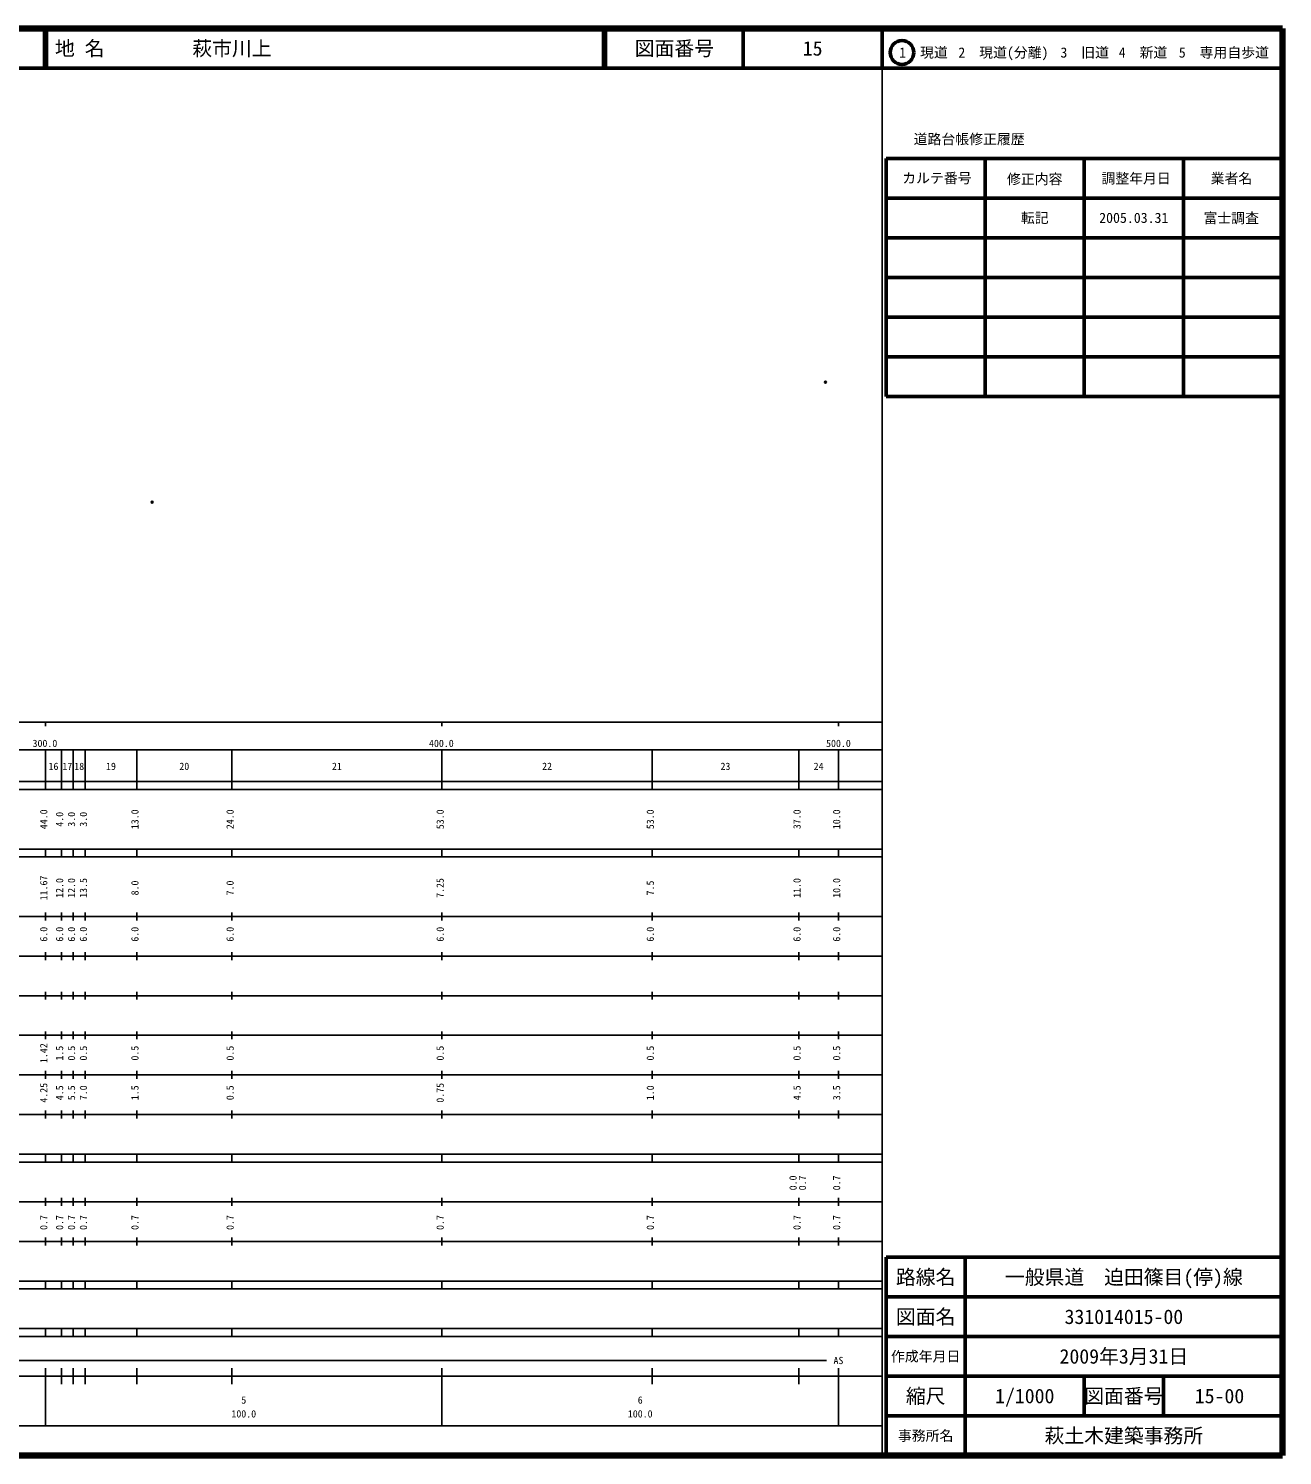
# Model space of a CAD drawing. Units: millimetres on the paper. Extents: x 40 to 680, y 20 to 380.
# Drawn here: x 363.7 to 680, y 20 to 380 of the extents above; entities that cross this region are included whole.
import ezdxf
from ezdxf.enums import TextEntityAlignment as Align

# ---------------------------------------------------------------- set-up
doc = ezdxf.new("R2010")
doc.units = ezdxf.units.MM
doc.header["$PDMODE"] = 32
doc.header["$PDSIZE"] = 0.5
doc.layers.add('M-OTRS', color=6, linetype='Continuous')
doc.layers.add('M-TTL-TXT', color=7, linetype='Continuous')
for name, color, linetype, lineweight in [('M-TTL', 2, 'Continuous', 140), ('M-TTL-BAND', 7, 'Continuous', 25), ('M-TTL-FRAM', 2, 'Continuous', 50), ('M-TTL-LINE', 7, 'Continuous', 50)]:
    doc.layers.add(name, color=color, linetype=linetype, lineweight=lineweight)
doc.styles.add('ＭＳ ゴシック', font='')
doc.styles.get('ＭＳ ゴシック').set_extended_font_data('MS Gothic')

msp = doc.modelspace()

# ---------------------------------------------------------------- linework, layer by layer
at = {"layer": 'M-OTRS'}
for p in [(564.714, 290.798), (394.873, 260.483)]:
    msp.add_point(p, dxfattribs=at)
at = {"layer": 'M-TTL'}
for p, q in [((680, 380), (40, 380)), ((680, 20), (680, 380)), ((40, 20), (680, 20))]:
    msp.add_line(p, q, dxfattribs=at)
at = {"layer": 'M-TTL-BAND'}
for p, q in [((579, 20), (579, 370)), ((40, 205), (579, 205)), ((368, 205), (368, 204)), ((468, 205), (468, 204)), ((568, 205), (568, 204)), ((68, 198), (579, 198)), ((368, 188), (368, 198)), ((372, 188), (372, 198)), ((375, 188), (375, 198)), ((378, 188), (378, 198)), ((391, 188), (391, 198)), ((415, 188), (415, 198)), ((468, 188), (468, 198)), ((521, 188), (521, 198)), ((558, 188), (558, 198)), ((568, 188), (568, 198)), ((40, 190), (579, 190)), ((40, 188), (579, 188)), ((40, 173), (579, 173)), ((368, 171), (368, 173)), ((372, 171), (372, 173)), ((375, 171), (375, 173)), ((378, 171), (378, 173)), ((391, 171), (391, 173)), ((415, 171), (415, 173)), ((468, 171), (468, 173)), ((521, 171), (521, 173)), ((558, 171), (558, 173)), ((568, 171), (568, 173)), ((40, 171), (579, 171)), ((40, 156), (579, 156)), ((368, 155), (368, 157)), ((372, 155), (372, 157)), ((375, 155), (375, 157)), ((378, 155), (378, 157)), ((391, 155), (391, 157)), ((415, 155), (415, 157)), ((468, 155), (468, 157)), ((521, 155), (521, 157)), ((558, 155), (558, 157)), ((568, 155), (568, 157)), ((46, 146), (579, 146)), ((368, 145), (368, 147)), ((372, 145), (372, 147)), ((375, 145), (375, 147)), ((378, 145), (378, 147)), ((391, 145), (391, 147)), ((415, 145), (415, 147)), ((468, 145), (468, 147)), ((521, 145), (521, 147)), ((558, 145), (558, 147)), ((568, 145), (568, 147)), ((368, 135), (368, 137)), ((372, 135), (372, 137)), ((375, 135), (375, 137)), ((378, 135), (378, 137)), ((391, 135), (391, 137)), ((415, 135), (415, 137)), ((468, 135), (468, 137)), ((521, 135), (521, 137)), ((558, 135), (558, 137)), ((568, 135), (568, 137)), ((52, 136), (579, 136)), ((46, 126), (579, 126)), ((368, 125), (368, 127)), ((372, 125), (372, 127)), ((375, 125), (375, 127)), ((378, 125), (378, 127)), ((391, 125), (391, 127)), ((415, 125), (415, 127)), ((468, 125), (468, 127)), ((521, 125), (521, 127)), ((558, 125), (558, 127)), ((568, 125), (568, 127)), ((52, 116), (579, 116)), ((368, 115), (368, 117)), ((372, 115), (372, 117)), ((375, 115), (375, 117)), ((378, 115), (378, 117)), ((391, 115), (391, 117)), ((415, 115), (415, 117)), ((468, 115), (468, 117)), ((521, 115), (521, 117)), ((558, 115), (558, 117)), ((568, 115), (568, 117)), ((46, 106), (579, 106)), ((368, 105), (368, 107)), ((372, 105), (372, 107)), ((375, 105), (375, 107)), ((378, 105), (378, 107)), ((391, 105), (391, 107)), ((415, 105), (415, 107)), ((468, 105), (468, 107)), ((521, 105), (521, 107)), ((558, 105), (558, 107)), ((568, 105), (568, 107)), ((40, 96), (579, 96)), ((40, 94), (579, 94)), ((368, 94), (368, 96)), ((372, 94), (372, 96)), ((375, 94), (375, 96)), ((378, 94), (378, 96)), ((391, 94), (391, 96)), ((415, 94), (415, 96)), ((468, 94), (468, 96)), ((521, 94), (521, 96)), ((558, 94), (558, 96)), ((568, 94), (568, 96)), ((49, 84), (579, 84)), ((368, 83), (368, 85)), ((372, 83), (372, 85)), ((375, 83), (375, 85)), ((378, 83), (378, 85)), ((391, 83), (391, 85)), ((415, 83), (415, 85)), ((468, 83), (468, 85)), ((521, 83), (521, 85)), ((558, 83), (558, 85)), ((568, 83), (568, 85)), ((40, 74), (579, 74)), ((368, 73), (368, 75)), ((372, 73), (372, 75)), ((375, 73), (375, 75)), ((378, 73), (378, 75)), ((391, 73), (391, 75)), ((415, 73), (415, 75)), ((468, 73), (468, 75)), ((521, 73), (521, 75)), ((558, 73), (558, 75)), ((568, 73), (568, 75)), ((40, 64), (579, 64)), ((40, 62), (579, 62)), ((368, 62), (368, 64)), ((372, 62), (372, 64)), ((375, 62), (375, 64)), ((378, 62), (378, 64)), ((391, 62), (391, 64)), ((415, 62), (415, 64)), ((468, 62), (468, 64)), ((521, 62), (521, 64)), ((558, 62), (558, 64)), ((568, 62), (568, 64)), ((40, 52), (579, 52)), ((368, 50), (368, 52)), ((372, 50), (372, 52)), ((375, 50), (375, 52)), ((378, 50), (378, 52)), ((391, 50), (391, 52)), ((415, 50), (415, 52)), ((468, 50), (468, 52)), ((521, 50), (521, 52)), ((558, 50), (558, 52)), ((568, 50), (568, 52)), ((40, 50), (579, 50)), ((98.5, 44), (565, 44)), ((40, 40), (579, 40)), ((368, 27.5), (368, 42)), ((372, 38), (372, 42)), ((375, 38), (375, 42)), ((378, 38), (378, 42)), ((391, 38), (391, 42)), ((415, 38), (415, 42)), ((468, 27.5), (468, 42)), ((521, 38), (521, 42)), ((558, 38), (558, 42)), ((568, 27.5), (568, 42)), ((68, 27.5), (579, 27.5))]:
    msp.add_line(p, q, dxfattribs=at)
at = {"layer": 'M-TTL-FRAM'}
for p, q in [((580, 347.197), (580, 287.197)), ((580, 347.197), (680, 347.197)), ((580, 287.197), (680, 287.197)), ((680, 70), (580, 70)), ((580, 70), (580, 20))]:
    msp.add_line(p, q, dxfattribs=at)
at = {"layer": 'M-TTL-LINE'}
for p, q in [((367.75, 380), (367.75, 370)), ((368.25, 380), (368.25, 370)), ((508.747, 380), (508.747, 370)), ((509.247, 380), (509.247, 370)), ((543.997, 380), (543.997, 370)), ((579, 380), (579, 370)), ((40, 370), (680, 370)), ((605, 347.197), (605, 287.197)), ((630, 347.197), (630, 287.197)), ((655, 347.197), (655, 287.197)), ((580, 337.197), (680, 337.197)), ((580, 327.197), (680, 327.197)), ((580, 317.197), (680, 317.197)), ((580, 307.197), (680, 307.197)), ((580, 297.197), (680, 297.197)), ((600, 70), (600, 20)), ((680, 60), (580, 60)), ((680, 50), (580, 50)), ((680, 40), (580, 40)), ((630, 40), (630, 30)), ((650, 40), (650, 30)), ((680, 30), (580, 30))]:
    msp.add_line(p, q, dxfattribs=at)
msp.add_circle((584.031, 373.958), 3, dxfattribs=at)

# ---------------------------------------------------------------- texts
at = {"layer": 'M-TTL-BAND', "style": 'ＭＳ ゴシック'}
for s, p in [('300.0', (367.844, 198.195)), ('400.0', (467.844, 198.195)), ('500.0', (568, 198.195)), ('16', (370, 192.405)), ('17', (373.5, 192.405)), ('18', (376.5, 192.405)), ('19', (384.5, 192.405)), ('20', (403, 192.405)), ('21', (441.5, 192.405)), ('22', (494.5, 192.405)), ('23', (539.5, 192.405)), ('24', (563, 192.405)), ('AS', (568, 42.5)), ('5', (418, 32.523)), ('6', (518, 32.523)), ('100.0', (418, 29.033)), ('100.0', (518, 29.033))]:
    msp.add_text(s, height=1.833, dxfattribs=at).set_placement(p, align=Align.BOTTOM_CENTER)
for s, p in [('44.0', (369, 180.5)), ('4.0', (373, 180.5)), ('3.0', (376, 180.5)), ('3.0', (379, 180.5)), ('13.0', (392, 180.5)), ('24.0', (416, 180.5)), ('53.0', (469, 180.5)), ('53.0', (522, 180.5)), ('37.0', (559, 180.5)), ('10.0', (569, 180.5)), ('11.67', (369, 163.174)), ('12.0', (373, 163.174)), ('12.0', (376, 163.174)), ('13.5', (379, 163.174)), ('8.0', (392, 163.174)), ('7.0', (416, 163.174)), ('7.25', (469, 163.174)), ('7.5', (522, 163.174)), ('11.0', (559, 163.174)), ('10.0', (569, 163.174)), ('6.0', (369, 151.5)), ('6.0', (373, 151.5)), ('6.0', (376, 151.5)), ('6.0', (379, 151.5)), ('6.0', (392, 151.5)), ('6.0', (416, 151.5)), ('6.0', (469, 151.5)), ('6.0', (522, 151.5)), ('6.0', (559, 151.5)), ('6.0', (569, 151.5)), ('1.42', (369, 121.5)), ('1.5', (373, 121.5)), ('0.5', (376, 121.5)), ('0.5', (379, 121.5)), ('0.5', (392, 121.5)), ('0.5', (416, 121.5)), ('0.5', (469, 121.5)), ('0.5', (522, 121.5)), ('0.5', (559, 121.5)), ('0.5', (569, 121.5)), ('4.25', (369, 111.5)), ('4.5', (373, 111.5)), ('5.5', (376, 111.5)), ('7.0', (379, 111.5)), ('1.5', (392, 111.5)), ('0.5', (416, 111.5)), ('0.75', (469, 111.5)), ('1.0', (522, 111.5)), ('4.5', (559, 111.5)), ('3.5', (569, 111.5)), ('0.0', (558, 88.764)), ('0.7', (560.37, 88.764)), ('0.7', (569, 88.764)), ('0.7', (369, 78.764)), ('0.7', (373, 78.764)), ('0.7', (376, 78.764)), ('0.7', (379, 78.764)), ('0.7', (392, 78.764)), ('0.7', (416, 78.764)), ('0.7', (469, 78.764)), ('0.7', (522, 78.764)), ('0.7', (559, 78.764)), ('0.7', (569, 78.764))]:
    msp.add_text(s, height=1.833, rotation=90, dxfattribs=at).set_placement(p, align=Align.BOTTOM_CENTER)
at = {"layer": 'M-TTL-TXT', "style": 'ＭＳ ゴシック'}
for s, p in [('地 名', (370.38, 375)), ('萩市川上', (405.024, 375))]:
    msp.add_text(s, height=3.666, dxfattribs=at).set_placement(p, align=Align.MIDDLE_LEFT)
for s, height, p in [('図面番号', 3.666, (526.622, 375)), ('15', 3.666, (561.497, 375)), ('1\u3000現道', 2.566, (589.448, 373.958)), ('2\u3000現道(分離)', 2.566, (609.619, 373.958)), ('3\u3000旧道', 2.566, (630.121, 373.958)), ('4\u3000新道', 2.566, (644.824, 373.958)), ('5\u3000専用自歩道', 2.566, (665.228, 373.958)), ('道路台帳修正履歴', 2.566, (600.968, 352.113)), ('カルテ番号', 2.566, (592.839, 342.277)), ('修正内容', 2.566, (617.509, 342.023)), ('調整年月日', 2.566, (643.089, 342.197)), ('業者名', 2.566, (667.134, 342.197)), ('転記', 2.566, (617.5, 332.245)), ('2005.03.31', 2.566, (642.5, 332.245)), ('富士調査', 2.566, (667.077, 332.189)), ('路線名', 3.666, (590, 65)), ('路線名', 3.666, (590, 65)), ('一般県道\u3000迫田篠目(停)線', 3.666, (640, 65)), ('図面名', 3.666, (590, 55)), ('図面名', 3.666, (590, 55)), ('331014015-00', 3.666, (640, 55)), ('2009年3月31日', 3.666, (640, 45)), ('作成年月日', 2.566, (590, 45)), ('作成年月日', 2.566, (590, 45)), ('縮尺', 3.666, (590, 35)), ('縮尺', 3.666, (590, 35)), ('1/1000', 3.666, (615, 35)), ('図面番号', 3.666, (640, 35)), ('図面番号', 3.666, (640, 35)), ('15-00', 3.666, (664.125, 35)), ('事務所名', 2.566, (590, 25)), ('事務所名', 2.566, (590, 25)), ('萩土木建築事務所', 3.666, (640, 25))]:
    msp.add_text(s, height=height, dxfattribs=at).set_placement(p, align=Align.MIDDLE_CENTER)

doc.saveas('drawing.dxf')
